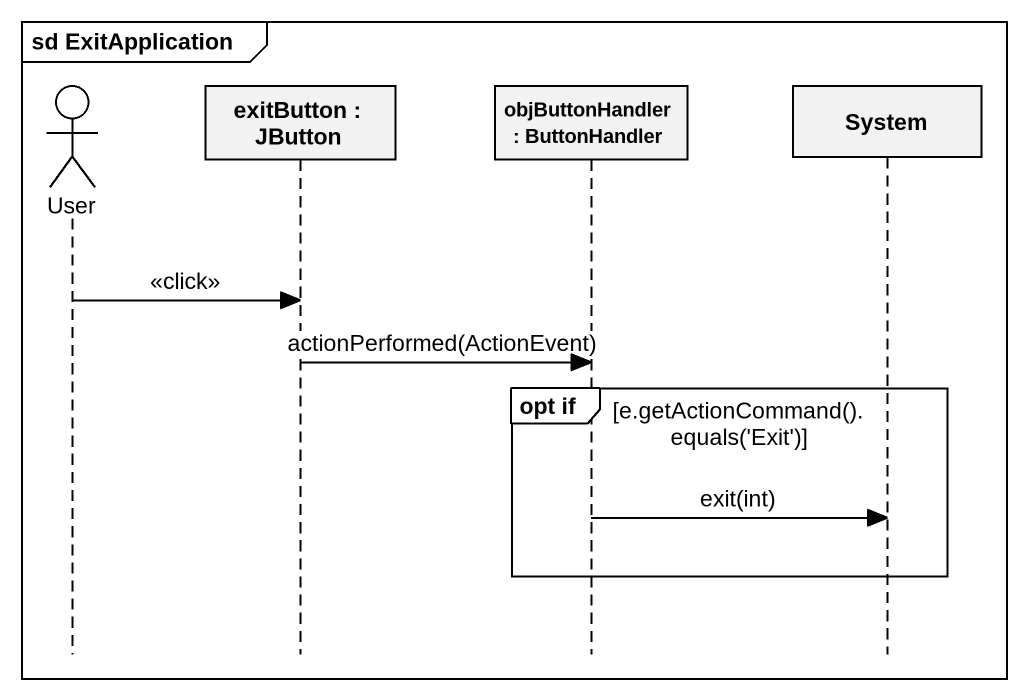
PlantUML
@startuml
mainframe sd ExitApplication
hide footbox
actor User
participant "exitButton : JButton" as exitButton
participant "objButtonHandler : ButtonHandler" as objButtonHandler
participant System

User -> exitButton : <<click>>
exitButton -> objButtonHandler : actionPerformed(ActionEvent)
group opt if [e.getActionCommand().equals('Exit')]
  objButtonHandler -> System : exit(int)
end
@enduml
